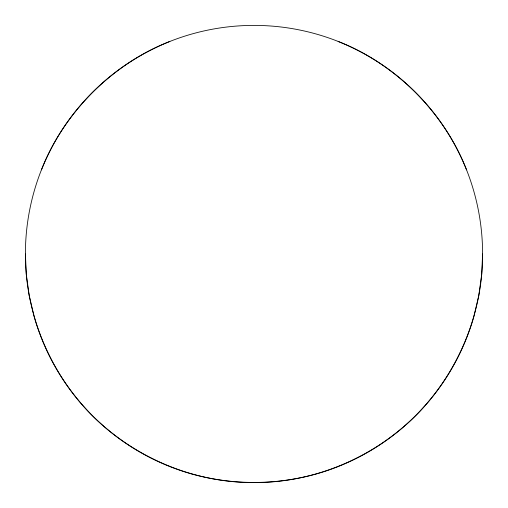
<?xml version="1.0" encoding="UTF-8"?>
<svg xmlns="http://www.w3.org/2000/svg" width="508" height="508" viewBox="0 0 508 508"><rect width="100%" height="100%" fill="white"/><g stroke="black" fill="none" stroke-linecap="round" stroke-linejoin="round"><path stroke-width="0.76" d="M482.6 254C482.822 313.969 457.892 373.202 415.646 415.646C373.202 457.892 313.969 482.822 254 482.6C194.031 482.822 134.798 457.892 92.354 415.646C50.108 373.202 25.178 313.969 25.4 254A228.606 228.606 0 0 1 41.434 169.843C64.23 111.811 111.785 64.205 169.856 41.453A228.606 228.606 0 0 1 338.144 41.44C396.189 64.211 443.795 111.792 466.547 169.856A228.606 228.606 0 0 1 482.6 253.994L481.673 274.542L478.784 295.599L473.774 316.903A228.606 228.606 0 0 1 316.897 473.78C275.965 485.324 232.023 485.33 191.097 473.774M41.453 169.856C64.414 111.855 111.855 64.414 169.856 41.453M338.144 41.453C396.145 64.414 443.586 111.855 466.547 169.856M25.4 254L26.327 274.542L29.216 295.599L34.227 316.903A228.606 228.606 0 0 0 191.084 473.78"/></g></svg>
